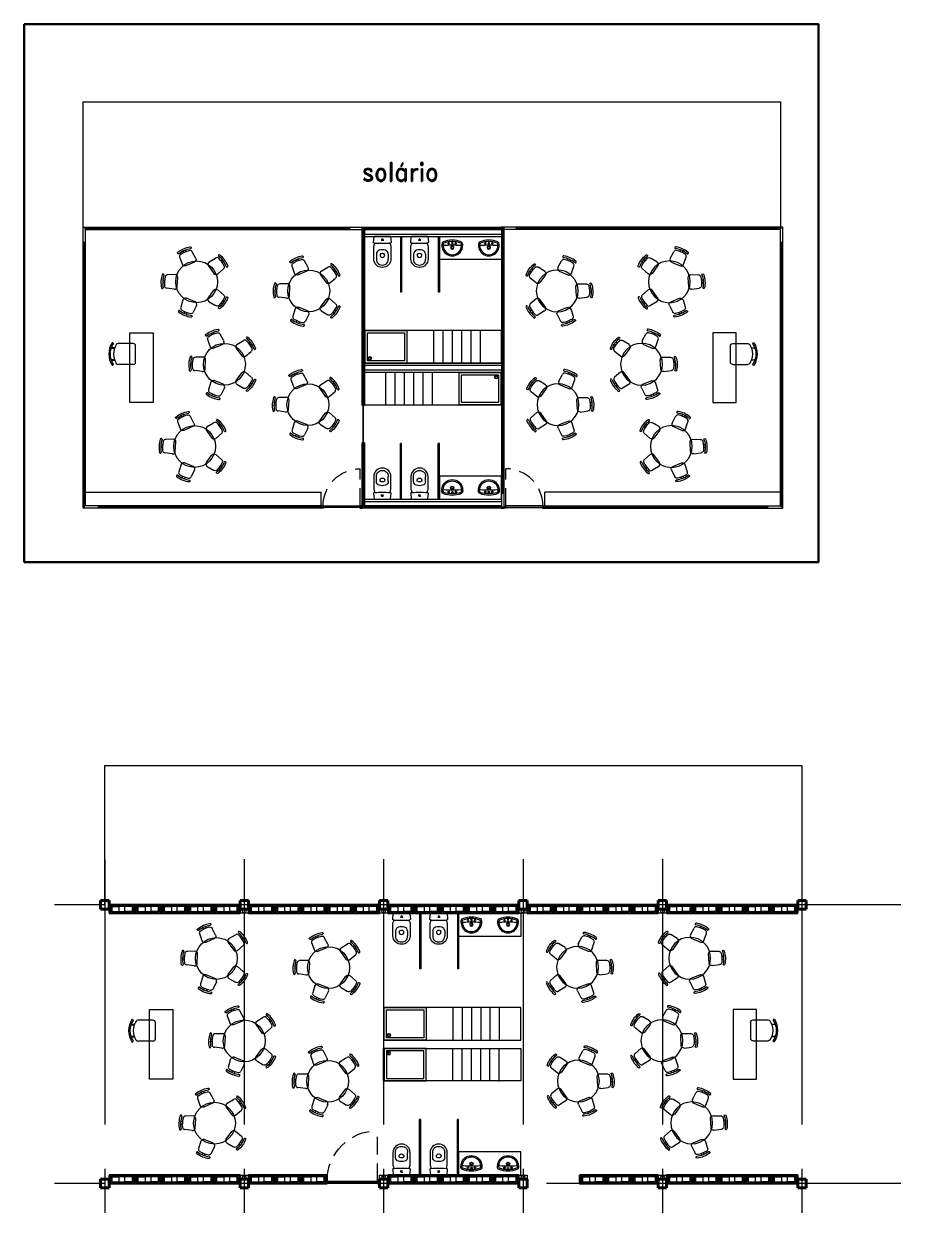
# Model space of a CAD drawing. Header units: metres. Extents: x 20 to 233, y -17 to 33.
# Drawn here: x 58.33 to 77.19, y 3.51 to 29.6 of the extents above; entities that cross this region are included whole.
import ezdxf

# ---------------------------------------------------------------- set-up
doc = ezdxf.new("R2010")
doc.units = ezdxf.units.M
doc.header["$LTSCALE"] = 0.3
doc.linetypes.add('CENTER2', pattern=[28.575, 19.05, -3.175, 3.175, -3.175])
doc.linetypes.add('HIDDEN', pattern=[9.525, 6.35, -3.175])
doc.layers.get('0').update_dxf_attribs({"lineweight": 13})
for name, color, linetype, lineweight in [('arq-alvenaria-corte-grossa', 7, 'Continuous', 40), ('arq-alvenaria-vista-fina', 2, 'Continuous', 13), ('arq-janelas', 20, 'Continuous', 13), ('arq-metalica-media', 5, 'Continuous', 30), ('arq-portas', 4, 'Continuous', 13)]:
    doc.layers.add(name, color=color, linetype=linetype, lineweight=lineweight)
for name, color, linetype, lineweight, true_color in [('arq-alvenaria-textura-cinza', 7, 'Continuous', 13, 0xb0b0b0), ('arq-alvenaria-vista-cinza', 7, 'Continuous', 13, 0x858585), ('estrut-eixos-linha', 7, 'CENTER2', 9, 0xc96e6f)]:
    doc.layers.add(name, color=color, linetype=linetype, lineweight=lineweight, true_color=true_color)
doc.layers.add('SectionCutEdges', color=7, linetype='Continuous')
doc.styles.add('txt-pequeno', font='romand.shx', dxfattribs={"width": 0.9, "height": 1.6})

# ---------------------------------------------------------------- blocks, each defined once
blk = doc.blocks.new('parede')
at = {"layer": 'arq-alvenaria-textura-cinza'}
for p, q in [((36.412, 14.253), (36.412, 14.373)), ((36.532, 14.253), (36.532, 14.373))]:
    blk.add_line(p, q, dxfattribs=at)
at = {"layer": 'SectionCutEdges'}
for p, q in [((36.19, 14.403), (36.19, 14.223)), ((36.536, 14.403), (36.19, 14.403)), ((36.25, 14.373), (36.22, 14.373)), ((36.22, 14.373), (36.22, 14.253)), ((36.25, 14.253), (36.25, 14.373)), ((36.25, 14.373), (36.412, 14.373)), ((36.532, 14.373), (36.412, 14.373)), ((36.694, 14.373), (36.532, 14.373)), ((36.754, 14.403), (36.536, 14.403)), ((36.724, 14.373), (36.694, 14.373)), ((36.694, 14.373), (36.694, 14.253)), ((36.724, 14.373), (36.724, 14.253)), ((36.754, 14.223), (36.754, 14.403)), ((36.19, 14.223), (36.22, 14.223)), ((36.22, 14.223), (36.22, 14.253)), ((36.22, 14.223), (36.724, 14.223)), ((36.25, 14.253), (36.532, 14.253)), ((36.694, 14.253), (36.532, 14.253)), ((36.724, 14.253), (36.724, 14.223)), ((36.724, 14.223), (36.754, 14.223))]:
    blk.add_line(p, q, dxfattribs=at)
blk = doc.blocks.new('pilar')
at = {"layer": 'arq-alvenaria-corte-grossa'}
for p, q in [((42.499, 9.99), (42.679, 9.99)), ((42.499, 9.81), (42.499, 9.99)), ((42.679, 9.99), (42.679, 9.81)), ((42.679, 9.81), (42.499, 9.81))]:
    blk.add_line(p, q, dxfattribs=at)
blk = doc.blocks.new('werfew')
for p, q in [((320.668, 364.238), (320.668, 364.21)), ((320.698, 364.238), (320.698, 364.21)), ((320.554, 363.926), (320.554, 363.82)), ((320.812, 363.926), (320.812, 363.82))]:
    blk.add_line(p, q)
blk.add_lwpolyline([(320.867, 364.099), (320.867, 363.819, -0.414214), (320.687, 363.639, -0.005002), (320.683, 363.639, -0.005002), (320.679, 363.639, -0.414214), (320.499, 363.819), (320.499, 364.099, -0.005595), (320.522, 364.162, -0.000857), (320.512, 364.162, -0.423453), (320.493, 364.184), (320.505, 364.3, -0.388879), (320.515, 364.309), (320.683, 364.309), (320.852, 364.309, -0.388879), (320.862, 364.3), (320.873, 364.184, -0.423453), (320.854, 364.162, -0.000857), (320.844, 364.162, -0.005595)], format="xyb", close=True)
for centre, radius, start, end in [((320.683, 364.238), 0.015, 90, 180), ((320.683, 364.238), 0.0135, 90, 270), ((320.683, 364.238), 0.015, 0, 90), ((320.683, 364.238), 0.0135, 270, 90), ((320.679, 367.158), 3, 266.998, 270.0713), ((320.639, 363.926), 0.085, 104.9552, 180), ((320.679, 363.777), 0.24, 89.1089, 104.9552), ((320.682, 363.902), 0.05, 163.0176, 270.8392), ((320.654, 363.91), 0.02, 108.7324, 163.0176), ((320.679, 363.835), 0.1, 87.8611, 108.7324), ((320.687, 367.158), 3, 269.9287, 273.002), ((320.687, 363.777), 0.24, 75.0448, 90.8911), ((320.687, 363.835), 0.1, 71.2676, 92.1389), ((320.684, 363.902), 0.05, 269.1608, 16.9824), ((320.713, 363.91), 0.02, 16.9824, 71.2676), ((320.727, 363.926), 0.085, 0, 75.0448), ((320.794, 363.82), 0.24, 180, 188.2293), ((320.657, 363.801), 0.102, 188.2293, 219.2894), ((320.679, 363.819), 0.13, 219.2894, 271.6452), ((320.687, 363.819), 0.13, 268.3548, 320.7106), ((320.709, 363.801), 0.102, 320.7106, 351.7707), ((320.572, 363.82), 0.24, 351.7707, 0)]:
    blk.add_arc(centre, radius, start, end)
blk = doc.blocks.new('z')
blk.add_lwpolyline([(325.205, 358.876, 0.093917), (325.012, 358.839, 0.299984), (324.98, 358.794), (324.98, 358.792, 0.063919), (324.988, 358.716, 0.353062), (325.205, 358.536, 0.353062), (325.423, 358.716, 0.063919), (325.43, 358.792), (325.43, 358.794, 0.299984), (325.398, 358.839, 0.093917)], format="xyb", close=True)
for centre, radius, start, end in [((325.031, 358.79), 0.0223, 111.5151, 178.3087), ((325.28, 358.783), 0.272, 178.3087, 192.9189), ((325.026, 358.744), 0.015, 95.3515, 174.5503), ((325.206, 358.758), 0.194, 190.9055, 270), ((325.206, 358.346), 0.5, 90, 111.5151), ((325.206, 356.827), 1.94, 90, 95.3515), ((325.13, 358.802), 0.0175, 90, 270), ((325.13, 358.802), 0.0175, 270, 90), ((325.206, 358.716), 0.036, 90, 270), ((325.206, 358.716), 0.023, 90, 270), ((325.206, 358.809), 0.0175, 90, 270), ((325.206, 358.346), 0.5, 68.4885, 90.0036), ((325.206, 358.809), 0.0175, 270.0036, 90.0036), ((325.206, 356.827), 1.94, 84.6521, 90.0036), ((325.206, 358.716), 0.036, 270.0036, 90.0036), ((325.206, 358.716), 0.023, 270.0036, 90.0036), ((325.206, 358.758), 0.194, 270.0036, 349.0981), ((325.282, 358.802), 0.0175, 90.0036, 270.0036), ((325.282, 358.802), 0.0175, 270.0036, 90.0036), ((325.385, 358.744), 0.015, 5.4533, 84.6521), ((325.381, 358.79), 0.0223, 1.6949, 68.4885), ((325.131, 358.783), 0.272, 347.0847, 1.6949)]:
    blk.add_arc(centre, radius, start, end)
blk = doc.blocks.new('*U45')
at = {"linetype": 'HIDDEN', "ltscale": 0.2}
blk.add_line((0.04, 0), (0.04, 0.8), dxfattribs=at)
at = {"color": 0}
for points in [[(0, 0), (0.04, 0), (0.04, -0.035), (0.05, -0.035), (0.05, -0.05), (0, -0.05)], [(0.88, 0), (0.84, 0), (0.84, -0.035), (0.83, -0.035), (0.83, -0.05), (0.88, -0.05)]]:
    blk.add_lwpolyline(points, dxfattribs=at)
blk.add_lwpolyline([(0.04, 0), (0.04, -0.035), (0.84, -0.035), (0.84, 0)], close=True, dxfattribs=at)
at = {"color": 0, "linetype": 'HIDDEN', "ltscale": 0.2}
blk.add_arc((0.04, 0), 0.8, 0, 90, dxfattribs=at)
blk = doc.blocks.new('cadeira mesa infantil g1')
at = {"color": 0, "linetype": 'ByBlock'}
for p, q in [((163.26, -11.983), (163.26, -11.933)), ((163.336, -11.933), (163.336, -11.983)), ((163.085, -12.282), (163.102, -12.063)), ((163.161, -12.364), (163.436, -12.364)), ((163.512, -12.282), (163.495, -12.063))]:
    blk.add_line(p, q, dxfattribs=at)
for centre, radius, start, end in [((163.108, -11.932), 0.0254, 90, 270), ((163.178, -12.068), 0.0762, 101.6945, 175.6013), ((163.298, -12.604), 0.723, 74.7235, 105.2765), ((163.298, -12.655), 0.723, 74.7235, 105.2765), ((163.298, -12.805), 0.823, 80.4765, 99.5235), ((163.419, -12.068), 0.0762, 4.3987, 78.3055), ((163.489, -11.932), 0.0254, 270, 90), ((163.161, -12.287), 0.0762, 175.6013, 270), ((163.436, -12.287), 0.0762, 270, 4.3987)]:
    blk.add_arc(centre, radius, start, end, dxfattribs=at)
blk = doc.blocks.new('mesa infantil')
at = {"layer": 'arq-alvenaria-vista-cinza'}
blk.add_circle((151.475, -10.728), 0.45, dxfattribs=at)
for p, xscale, yscale, zscale, rotation in [((258.304, 46.046), -0.7383602431321493, 0.7383602431321494, 0.7383602431321492, 23.46610396226345), ((88.303, 92.448), 0.7383602431321491, 0.7383602431321491, 0.7383602431321491, 305.9999999999989), ((134.97, -130.576), 0.7383602431321493, 0.7383602431321493, 0.7383602431321493, 86.68074455241525), ((88.303, -113.904), -0.7383602431321491, 0.7383602431321491, 0.7383602431321491, 234.0000000000011), ((259.96, -64.272), 0.7383602431321492, 0.7383602431321492, 0.7383602431321492, 158.2529589026553)]:
    blk.add_blockref('cadeira mesa infantil g1', p, dxfattribs=dict(at, xscale=xscale, yscale=yscale, zscale=zscale, rotation=rotation))
blk = doc.blocks.new('Sessel1')
for p, q in [((-140.1, -37.9), (-139.1, -38.9)), ((-138.5, -82), (-138.5, -49.6)), ((-129.5, -34.5), (-129.5, -42)), ((-128.5, -41.6), (-128.5, -34.1)), ((-103.5, -34.1), (-103.5, -41.6)), ((-102.5, -42), (-102.5, -34.5)), ((-93.5, -82), (-93.5, -49.6)), ((-91.9, -37.9), (-92.9, -38.9)), ((-133.5, -87), (-98.5, -87))]:
    blk.add_line(p, q)
for centre, radius, start, end in [((-139.4, -37.2), 1, 121.8121, 225), ((-116, -74.9), 45.4, 58.1879, 121.8121), ((-138.4, -38.2), 1, 225, 305.577), ((-133.5, -49.6), 5, 122.579, 180), ((-116, -69.5), 37.5, 111.1002, 125.577), ((-116, -77), 37.5, 111.1002, 122.579), ((-116, -69.5), 37.5, 70.5288, 109.4712), ((-116, -77), 37.5, 70.5288, 109.4712), ((-116, -69.5), 37.5, 54.423, 68.8998), ((-116, -77), 37.5, 57.421, 68.8998), ((-98.5, -49.6), 5, 0, 57.421), ((-98.5, -49.6), 5, 0, 57.421), ((-93.6, -38.2), 1, 234.423, 315), ((-92.6, -37.2), 1, 315, 58.1879), ((-133.5, -82), 5, 180, 270), ((-98.5, -82), 5, 270, 0)]:
    blk.add_arc(centre, radius, start, end)
blk = doc.blocks.new('bloco sanit')
at = {"layer": 'arq-alvenaria-vista-cinza'}
for p, q in [((57.952, 15.801), (57.952, 14.601)), ((57.977, 15.801), (57.977, 14.601)), ((58.765, 15.801), (58.765, 14.601)), ((58.79, 15.801), (58.79, 14.601)), ((57.977, 14.758), (57.952, 14.758)), ((58.79, 14.758), (58.765, 14.758)), ((57.977, 14.601), (57.952, 14.601)), ((58.79, 14.601), (58.765, 14.601)), ((58.665, 13.771), (58.665, 13.071)), ((58.865, 13.771), (58.865, 13.071)), ((59.065, 13.771), (59.065, 13.071)), ((59.265, 13.771), (59.265, 13.071)), ((59.465, 13.771), (59.465, 13.071)), ((59.665, 13.783), (59.665, 13.083))]:
    blk.add_line(p, q, dxfattribs=at)
for points in [[(58.79, 15.301), (58.79, 15.801), (60.127, 15.801), (60.127, 15.301), (58.79, 15.301)], [(60.127, 13.071), (60.127, 13.771), (57.177, 13.771), (57.177, 13.071), (60.127, 13.071)], [(57.24, 13.121), (57.24, 13.721), (58.04, 13.721), (58.04, 13.121), (57.24, 13.121)]]:
    blk.add_lwpolyline(points, dxfattribs=at)
blk.add_lwpolyline([(57.19, 13.071), (57.19, 13.771), (58.09, 13.771), (58.09, 13.071)], close=True, dxfattribs=at)
for radius in [0.036, 0.026]:
    blk.add_circle((57.292, 13.176), radius, dxfattribs=at)
for name, p in [('werfew', (-263.121, -348.507)), ('werfew', (-262.321, -348.507)), ('z', (-266.139, -343.158)), ('z', (-265.352, -343.158))]:
    blk.add_blockref(name, p, dxfattribs=at)
blk = doc.blocks.new('*U33')
at = {"linetype": 'HIDDEN', "ltscale": 0.2}
blk.add_line((0.04, 0), (0.04, 1.088), dxfattribs=at)
at = {"color": 0}
for points in [[(0, 0), (0.04, 0), (0.04, -0.035), (0.05, -0.035), (0.05, -0.05), (0, -0.05)], [(1.128, 0), (1.088, 0), (1.088, -0.035), (1.078, -0.035), (1.078, -0.05), (1.128, -0.05)]]:
    blk.add_lwpolyline(points, dxfattribs=at)
blk.add_lwpolyline([(0.04, 0), (0.04, -0.035), (1.088, -0.035), (1.088, 0)], close=True, dxfattribs=at)
at = {"color": 0, "linetype": 'HIDDEN', "ltscale": 0.2}
blk.add_arc((0.04, 0), 1.088, 0, 90, dxfattribs=at)

msp = doc.modelspace()

# ---------------------------------------------------------------- linework, layer by layer
for points in [[(62.971, 10.55), (63.151, 10.55), (63.151, 10.46), (62.971, 10.46)], [(65.971, 10.55), (66.151, 10.55), (66.151, 10.46), (65.971, 10.46)], [(68.971, 10.55), (69.151, 10.55), (69.151, 10.46), (68.971, 10.46)], [(71.971, 10.55), (72.151, 10.55), (72.151, 10.46), (71.971, 10.46)], [(62.971, 4.82), (63.151, 4.82), (63.151, 4.73), (62.971, 4.73)], [(65.971, 4.82), (66.151, 4.82), (66.151, 4.73), (65.971, 4.73)], [(68.971, 4.82), (69.151, 4.82), (69.151, 4.73), (68.971, 4.73)], [(71.971, 4.82), (72.151, 4.82), (72.151, 4.73), (71.971, 4.73)]]:
    msp.add_lwpolyline(points, close=True)
for centre in [(63.061, 10.504), (66.061, 10.504), (69.061, 10.504), (72.061, 10.504), (63.061, 4.775), (66.061, 4.775), (69.061, 4.775), (72.061, 4.775)]:
    msp.add_circle(centre, 0.0375)
at = {"layer": 'arq-alvenaria-vista-cinza'}
for p, q in [((66.423, 25.034), (66.423, 23.834)), ((66.448, 25.034), (66.448, 23.834)), ((67.236, 25.034), (67.236, 23.834)), ((67.261, 25.034), (67.261, 23.834)), ((66.448, 23.991), (66.423, 23.991)), ((66.448, 23.834), (66.423, 23.834)), ((67.261, 23.991), (67.236, 23.991)), ((67.261, 23.834), (67.236, 23.834)), ((67.136, 23.004), (67.136, 22.304)), ((67.336, 23.004), (67.336, 22.304)), ((67.536, 23.004), (67.536, 22.304)), ((67.736, 23.004), (67.736, 22.304)), ((67.936, 23.004), (67.936, 22.304)), ((68.136, 23.016), (68.136, 22.316)), ((66.111, 21.391), (66.111, 22.091)), ((66.311, 21.404), (66.311, 22.104)), ((66.511, 21.404), (66.511, 22.104)), ((66.711, 21.404), (66.711, 22.104)), ((66.911, 21.404), (66.911, 22.104)), ((67.111, 21.404), (67.111, 22.104)), ((66.423, 19.373), (66.423, 20.573)), ((66.448, 20.573), (66.423, 20.573)), ((66.448, 19.373), (66.448, 20.573)), ((67.236, 19.373), (67.236, 20.573)), ((67.261, 20.573), (67.236, 20.573)), ((67.261, 19.373), (67.261, 20.573)), ((59.648, 19.529), (64.718, 19.529)), ((64.718, 19.229), (64.718, 19.529)), ((74.598, 19.529), (69.528, 19.529)), ((69.528, 19.229), (69.528, 19.529)), ((60.061, 10.64), (60.061, 13.64)), ((60.061, 13.64), (75.061, 13.64)), ((75.061, 13.64), (75.061, 10.73))]:
    msp.add_line(p, q, dxfattribs=at)
for points in [[(67.261, 24.534), (67.261, 25.034), (68.598, 25.034), (68.598, 24.534), (67.261, 24.534)], [(68.598, 22.304), (68.598, 23.004), (65.648, 23.004), (65.648, 22.304), (68.598, 22.304)], [(60.599, 22.954), (61.099, 22.954), (61.099, 21.454), (60.599, 21.454), (60.599, 22.954)], [(65.711, 22.354), (65.711, 22.954), (66.511, 22.954), (66.511, 22.354), (65.711, 22.354)], [(73.647, 22.954), (73.147, 22.954), (73.147, 21.454), (73.647, 21.454), (73.647, 22.954)], [(65.648, 22.104), (65.648, 21.404), (68.598, 21.404), (68.598, 22.104), (65.648, 22.104)], [(68.536, 22.054), (68.536, 21.454), (67.736, 21.454), (67.736, 22.054), (68.536, 22.054)], [(67.261, 19.873), (67.261, 19.373), (68.598, 19.373), (68.598, 19.873), (67.261, 19.873)], [(61.025, 8.384), (61.525, 8.384), (61.525, 6.884), (61.025, 6.884), (61.025, 8.384)], [(74.085, 8.39), (73.585, 8.39), (73.585, 6.89), (74.085, 6.89), (74.085, 8.39)]]:
    msp.add_lwpolyline(points, dxfattribs=at)
for points in [[(65.661, 22.304), (65.661, 23.004), (66.561, 23.004), (66.561, 22.304)], [(68.586, 22.104), (68.586, 21.404), (67.686, 21.404), (67.686, 22.104)]]:
    msp.add_lwpolyline(points, close=True, dxfattribs=at)
for centre, radius in [((65.763, 22.409), 0.036), ((65.763, 22.409), 0.026), ((68.483, 21.999), 0.036), ((68.483, 21.999), 0.026)]:
    msp.add_circle(centre, radius, dxfattribs=at)
at = {"layer": 'arq-alvenaria-vista-fina'}
for p, q in [((65.648, 25.084), (68.598, 25.084)), ((65.648, 25.034), (68.598, 25.034)), ((68.598, 23.806), (68.648, 23.806)), ((68.598, 23.004), (68.648, 23.004)), ((68.598, 22.304), (65.648, 22.304)), ((68.598, 22.254), (65.648, 22.254)), ((68.598, 22.154), (65.648, 22.154)), ((68.598, 22.104), (65.648, 22.104)), ((65.648, 21.391), (65.598, 21.391)), ((65.648, 21.391), (65.598, 21.391)), ((68.598, 21.391), (68.648, 21.391)), ((65.648, 20.591), (65.598, 20.591)), ((65.648, 20.591), (65.598, 20.591)), ((68.598, 20.591), (68.648, 20.591)), ((65.648, 19.373), (68.598, 19.373)), ((65.648, 19.323), (68.598, 19.323)), ((64.718, 19.229), (64.718, 19.179)), ((65.598, 19.229), (65.598, 19.179)), ((68.648, 19.229), (68.648, 19.179)), ((69.528, 19.229), (69.528, 19.179))]:
    msp.add_line(p, q, dxfattribs=at)
for points in [[(64.718, 19.179), (59.598, 19.179), (59.598, 25.229), (65.648, 25.229), (65.648, 21.391)], [(64.718, 19.229), (59.648, 19.229), (59.648, 25.179), (65.598, 25.179), (65.598, 21.391)], [(65.598, 21.391), (65.598, 25.229), (68.648, 25.229), (68.648, 23.806)], [(65.648, 21.391), (65.648, 25.179), (68.598, 25.179), (68.598, 23.806)], [(69.528, 19.179), (74.648, 19.179), (74.648, 25.229), (68.598, 25.229), (68.598, 21.391)], [(69.528, 19.229), (74.598, 19.229), (74.598, 25.179), (68.648, 25.179), (68.648, 21.391)], [(68.648, 23.004), (68.648, 19.179), (65.598, 19.179), (65.598, 20.591)], [(68.598, 23.004), (68.598, 19.229), (65.648, 19.229), (65.648, 20.591)], [(65.648, 20.591), (65.648, 19.179), (65.598, 19.179)], [(65.598, 20.591), (65.598, 19.229)], [(68.598, 20.591), (68.598, 19.179), (68.648, 19.179)], [(68.648, 20.591), (68.648, 19.229)]]:
    msp.add_lwpolyline(points, dxfattribs=at)
at = {"layer": 'arq-janelas'}
for p, q in [((59.598, 25.229), (59.598, 27.931)), ((59.598, 27.931), (74.598, 27.931)), ((74.598, 27.931), (74.598, 25.229))]:
    msp.add_line(p, q, dxfattribs=at)
at = {"layer": 'arq-metalica-media', "color": 30, "true_color": 0xf8991e}
msp.add_lwpolyline([(58.327, 29.601), (75.419, 29.601), (75.419, 18.019), (58.327, 18.019)], close=True, dxfattribs=at)
at = {"layer": 'estrut-eixos-linha'}
for p, q in [((60.061, 11.625), (60.061, 3.515)), ((63.061, 11.625), (63.061, 3.515)), ((66.061, 11.625), (66.061, 3.515)), ((69.061, 11.625), (69.061, 3.515)), ((72.061, 11.625), (72.061, 3.515)), ((75.061, 11.625), (75.061, 3.515)), ((77.189, 10.64), (58.977, 10.64)), ((77.189, 4.64), (58.977, 4.64))]:
    msp.add_line(p, q, dxfattribs=at)
for points in [[(59.623, 19.204), (59.623, 25.204), (65.623, 25.204), (65.623, 19.204), (59.623, 19.204)], [(65.623, 19.204), (65.623, 25.204), (68.623, 25.204), (68.623, 19.204), (65.623, 19.204)], [(74.623, 19.204), (74.623, 25.204), (68.623, 25.204), (68.623, 19.204), (74.623, 19.204)]]:
    msp.add_lwpolyline(points, dxfattribs=at)

# ---------------------------------------------------------------- block references
for name, p in [('pilar', (17.472, 0.74)), ('pilar', (20.472, 0.74)), ('pilar', (23.472, 0.74)), ('pilar', (26.472, 0.74)), ('pilar', (29.472, 0.74)), ('pilar', (32.472, 0.74)), ('parede', (23.961, -3.763)), ('parede', (24.525, -3.763)), ('parede', (25.089, -3.763)), ('parede', (25.653, -3.763)), ('parede', (26.217, -3.763)), ('parede', (26.961, -3.763)), ('parede', (27.525, -3.763)), ('parede', (28.089, -3.763)), ('parede', (28.653, -3.763)), ('parede', (29.217, -3.763)), ('bloco sanit', (8.884, -5.342)), ('parede', (29.961, -3.763)), ('parede', (30.525, -3.763)), ('parede', (31.089, -3.763)), ('parede', (31.653, -3.763)), ('parede', (32.217, -3.763)), ('parede', (32.961, -3.763)), ('parede', (33.525, -3.763)), ('parede', (34.089, -3.763)), ('parede', (34.653, -3.763)), ('parede', (35.217, -3.763)), ('parede', (35.961, -3.763)), ('parede', (36.525, -3.763)), ('parede', (37.089, -3.763)), ('parede', (37.653, -3.763)), ('parede', (38.217, -3.763)), ('pilar', (17.472, -5.26)), ('parede', (23.961, -9.583)), ('parede', (24.525, -9.583)), ('parede', (25.089, -9.583)), ('parede', (25.653, -9.583)), ('parede', (26.217, -9.583)), ('pilar', (20.472, -5.26)), ('parede', (26.961, -9.583)), ('parede', (27.525, -9.583)), ('parede', (28.089, -9.583)), ('pilar', (23.472, -5.26)), ('parede', (29.961, -9.583)), ('parede', (30.525, -9.583)), ('parede', (31.089, -9.583)), ('parede', (31.653, -9.583)), ('parede', (32.217, -9.583)), ('pilar', (26.472, -5.26)), ('parede', (34.089, -9.583)), ('parede', (34.653, -9.583)), ('parede', (35.217, -9.583)), ('pilar', (29.472, -5.26)), ('parede', (35.961, -9.583)), ('parede', (36.525, -9.583)), ('parede', (37.089, -9.583)), ('parede', (37.653, -9.583)), ('parede', (38.217, -9.583)), ('pilar', (32.472, -5.26))]:
    msp.add_blockref(name, p)
at = {"xscale": -1, "rotation": 180}
msp.add_blockref('bloco sanit', (8.884, 20.621), dxfattribs=at)
at = {"layer": 'arq-alvenaria-vista-cinza'}
for name, p in [('mesa infantil', (-89.439, 34.782)), ('werfew', (-254.65, -339.274)), ('werfew', (-253.85, -339.274)), ('z', (-257.668, -333.925)), ('z', (-256.881, -333.925)), ('mesa infantil', (-87.025, 34.587)), ('mesa infantil', (-88.84, 33.008)), ('mesa infantil', (-87.044, 32.139)), ('mesa infantil', (-89.481, 31.237)), ('mesa infantil', (-89.013, 20.213)), ('mesa infantil', (-86.599, 20.017)), ('mesa infantil', (-88.414, 18.439)), ('mesa infantil', (-86.618, 17.57)), ('mesa infantil', (-89.054, 16.667))]:
    msp.add_blockref(name, p, dxfattribs=at)
at = {"layer": 'arq-alvenaria-vista-cinza', "xscale": -1}
for p in [(223.685, 34.782), (221.271, 34.587), (223.086, 33.008), (221.29, 32.139), (223.727, 31.237), (224.123, 20.218), (221.709, 20.023), (223.524, 18.444), (221.728, 17.575), (224.165, 16.673)]:
    msp.add_blockref('mesa infantil', p, dxfattribs=at)
at = {"layer": 'arq-alvenaria-vista-cinza', "yscale": 0.009999999999990914, "zscale": 0.009999999999990914}
for p, xscale, rotation in [((59.853, 23.66), 0.009999999999990914, 90), ((74.393, 23.66), -0.009999999999990914, 270), ((60.279, 9.09), 0.009999999999990914, 90), ((74.831, 9.096), -0.009999999999990914, 270)]:
    msp.add_blockref('Sessel1', p, dxfattribs=dict(at, xscale=xscale, rotation=rotation))
at = {"layer": 'arq-alvenaria-vista-cinza', "xscale": -1, "rotation": 180}
for name, p in [('werfew', (-254.65, 383.682)), ('werfew', (-253.85, 383.682)), ('z', (-257.668, 378.333)), ('z', (-256.881, 378.333))]:
    msp.add_blockref(name, p, dxfattribs=at)
at = {"layer": 'arq-portas', "xscale": -1}
for name, p in [('*U45', (65.598, 19.229)), ('*U33', (65.971, 4.69))]:
    msp.add_blockref(name, p, dxfattribs=at)
at = {"layer": 'arq-portas'}
msp.add_blockref('*U45', (68.648, 19.229), dxfattribs=at)

# ---------------------------------------------------------------- texts
at = {"layer": 'arq-janelas', "insert": (65.595, 26.624), "char_height": 0.4, "attachment_point": 1, "style": 'txt-pequeno'}
msp.add_mtext_dynamic_manual_height_columns('solário', width=4.83466, gutter_width=2, heights=[0], dxfattribs=at)

doc.saveas('drawing.dxf')
